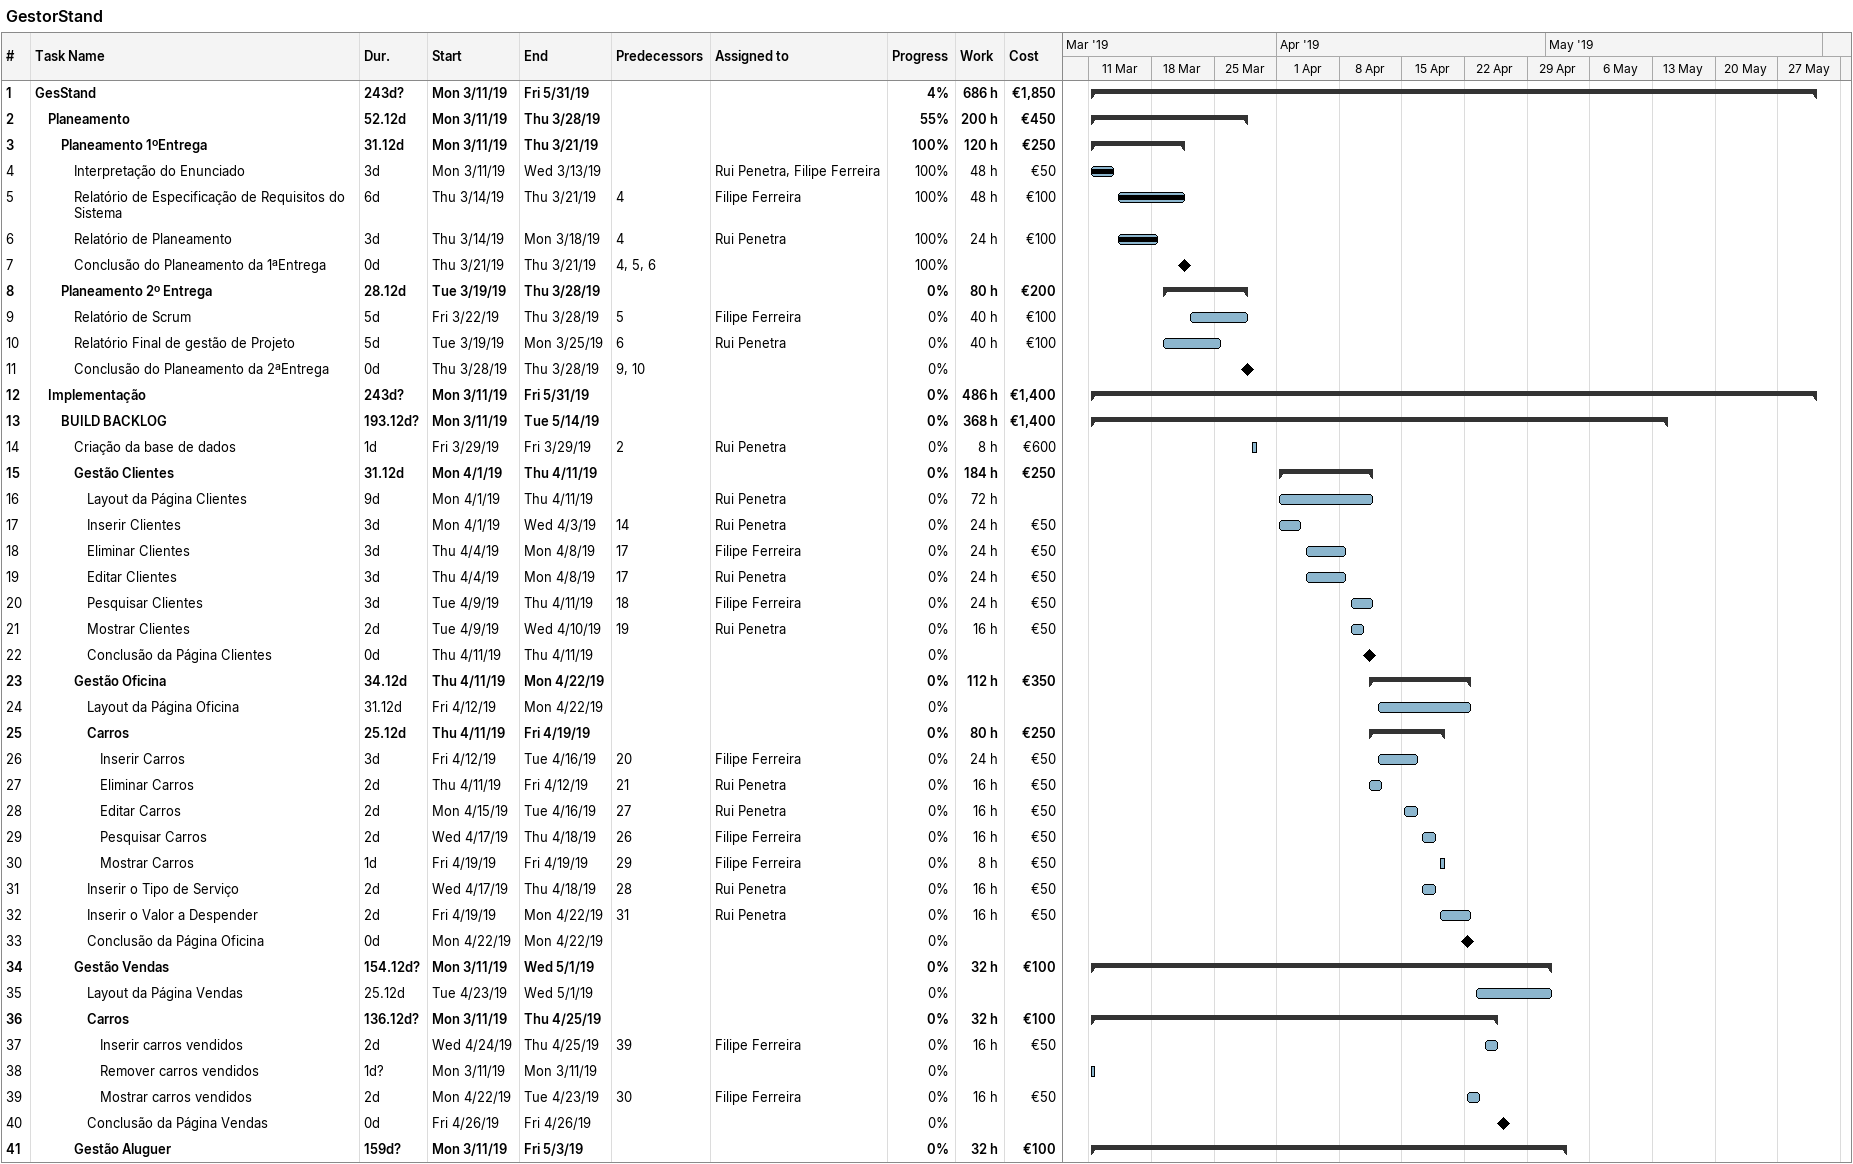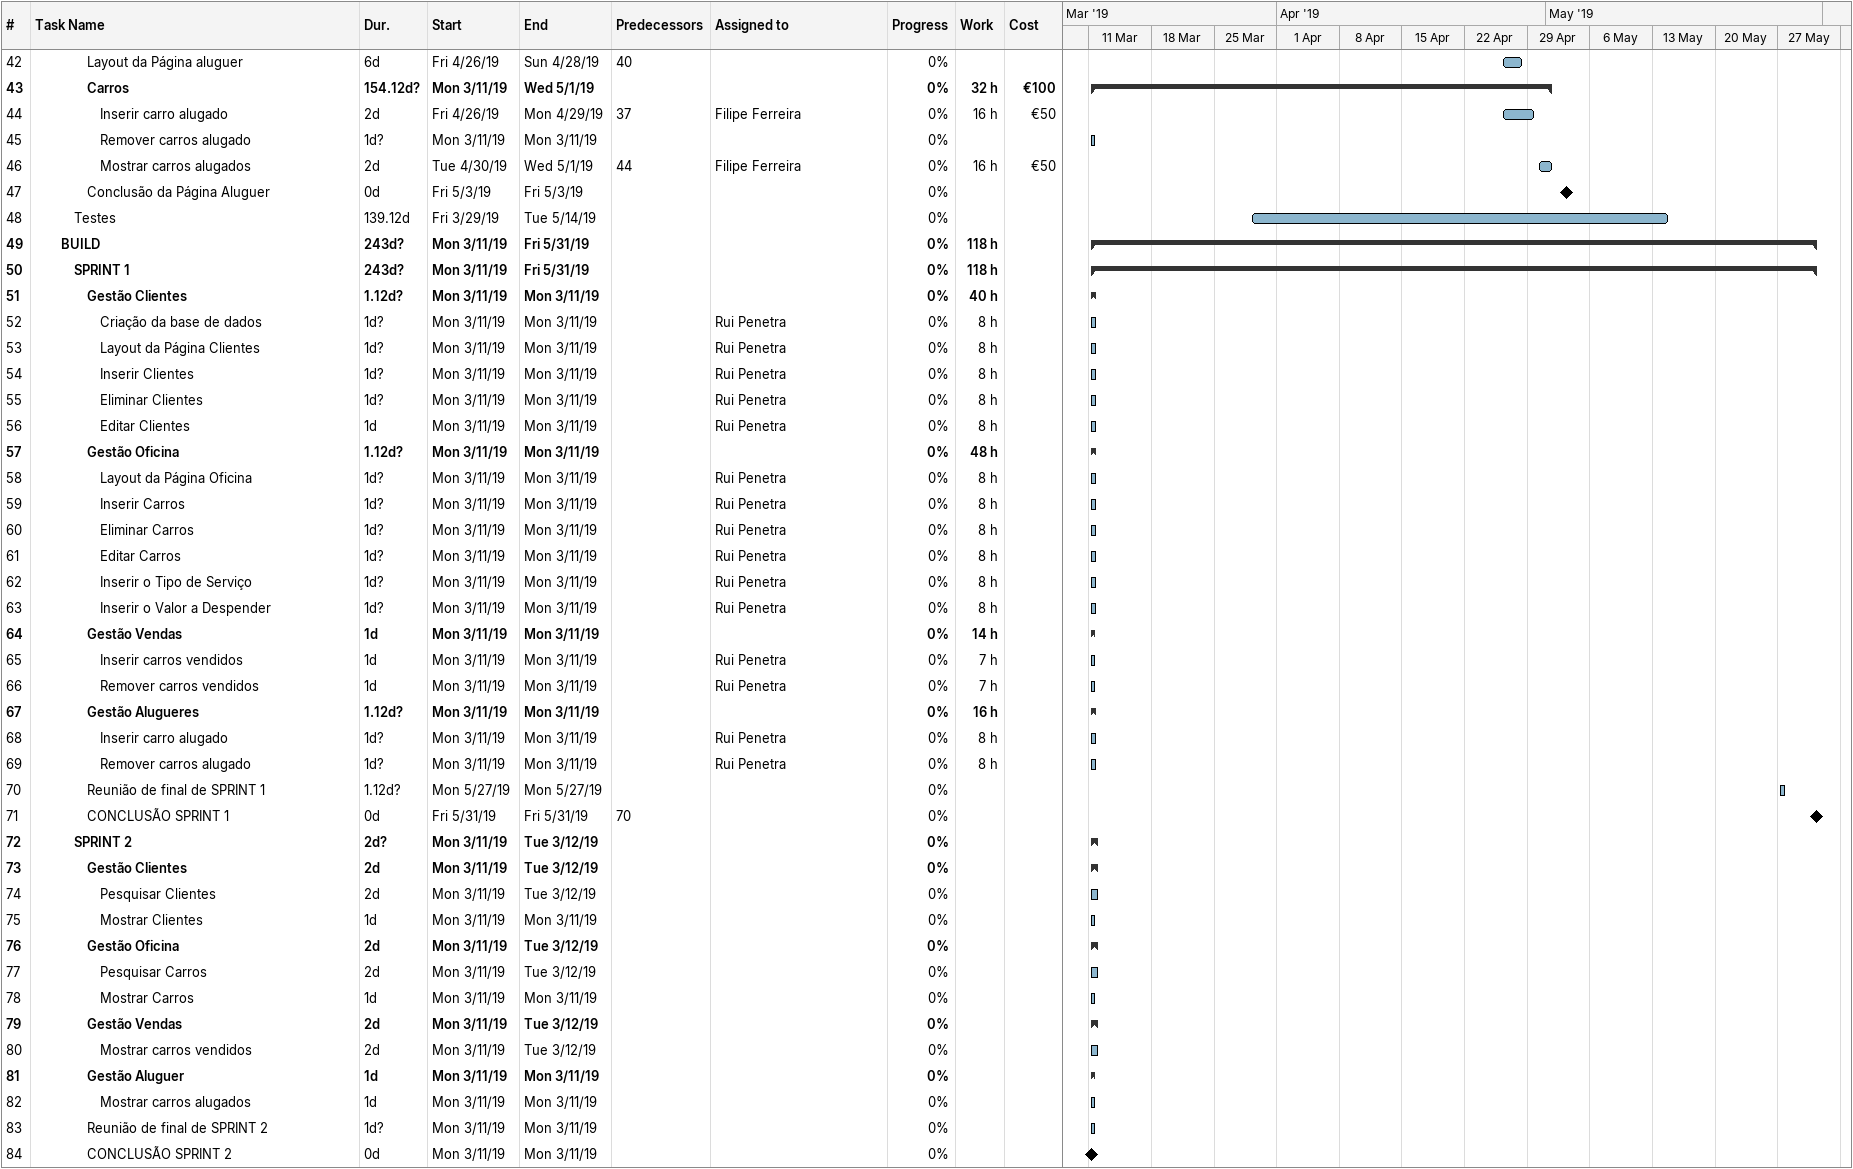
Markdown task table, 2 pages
GestorStand

| ID | Level | Task | Duration | Start | Finish | Predecessors | Resources | % complete | Work (h) | Cost (€) |
|---|---|---|---|---|---|---|---|---|---|---|
| 1 | 1 | **GesStand** | 243d? | 2019-03-11 | 2019-05-31 |  |  | 4 | 686 | 1850 |
| 2 | 2 | **Planeamento** | 52.12d | 2019-03-11 | 2019-03-28 |  |  | 55 | 200 | 450 |
| 3 | 3 | **Planeamento 1ºEntrega** | 31.12d | 2019-03-11 | 2019-03-21 |  |  | 100 | 120 | 250 |
| 4 | 4 | Interpretação do Enunciado | 3d | 2019-03-11 | 2019-03-13 |  | Rui Penetra, Filipe Ferreira | 100 | 48 | 50 |
| 5 | 4 | Relatório de Especificação de Requisitos do Sistema | 6d | 2019-03-14 | 2019-03-21 | 4 | Filipe Ferreira | 100 | 48 | 100 |
| 6 | 4 | Relatório de Planeamento | 3d | 2019-03-14 | 2019-03-18 | 4 | Rui Penetra | 100 | 24 | 100 |
| 7 | 4 | Conclusão do Planeamento da 1ªEntrega | 0d | 2019-03-21 | 2019-03-21 | 4, 5, 6 |  | 100 |  |  |
| 8 | 3 | **Planeamento 2º Entrega** | 28.12d | 2019-03-19 | 2019-03-28 |  |  | 0 | 80 | 200 |
| 9 | 4 | Relatório de Scrum | 5d | 2019-03-22 | 2019-03-28 | 5 | Filipe Ferreira | 0 | 40 | 100 |
| 10 | 4 | Relatório Final de gestão de Projeto | 5d | 2019-03-19 | 2019-03-25 | 6 | Rui Penetra | 0 | 40 | 100 |
| 11 | 4 | Conclusão do Planeamento da 2ªEntrega | 0d | 2019-03-28 | 2019-03-28 | 9, 10 |  | 0 |  |  |
| 12 | 2 | **Implementação** | 243d? | 2019-03-11 | 2019-05-31 |  |  | 0 | 486 | 1400 |
| 13 | 3 | **BUILD BACKLOG** | 193.12d? | 2019-03-11 | 2019-05-14 |  |  | 0 | 368 | 1400 |
| 14 | 4 | Criação da base de dados | 1d | 2019-03-29 | 2019-03-29 | 2 | Rui Penetra | 0 | 8 | 600 |
| 15 | 4 | **Gestão Clientes** | 31.12d | 2019-04-01 | 2019-04-11 |  |  | 0 | 184 | 250 |
| 16 | 5 | Layout da Página Clientes | 9d | 2019-04-01 | 2019-04-11 |  | Rui Penetra | 0 | 72 |  |
| 17 | 5 | Inserir Clientes | 3d | 2019-04-01 | 2019-04-03 | 14 | Rui Penetra | 0 | 24 | 50 |
| 18 | 5 | Eliminar Clientes | 3d | 2019-04-04 | 2019-04-08 | 17 | Filipe Ferreira | 0 | 24 | 50 |
| 19 | 5 | Editar Clientes | 3d | 2019-04-04 | 2019-04-08 | 17 | Rui Penetra | 0 | 24 | 50 |
| 20 | 5 | Pesquisar Clientes | 3d | 2019-04-09 | 2019-04-11 | 18 | Filipe Ferreira | 0 | 24 | 50 |
| 21 | 5 | Mostrar Clientes | 2d | 2019-04-09 | 2019-04-10 | 19 | Rui Penetra | 0 | 16 | 50 |
| 22 | 5 | Conclusão da Página Clientes | 0d | 2019-04-11 | 2019-04-11 |  |  | 0 |  |  |
| 23 | 4 | **Gestão Oficina** | 34.12d | 2019-04-11 | 2019-04-22 |  |  | 0 | 112 | 350 |
| 24 | 5 | Layout da Página Oficina | 31.12d | 2019-04-12 | 2019-04-22 |  |  | 0 |  |  |
| 25 | 5 | **Carros** | 25.12d | 2019-04-11 | 2019-04-19 |  |  | 0 | 80 | 250 |
| 26 | 6 | Inserir Carros | 3d | 2019-04-12 | 2019-04-16 | 20 | Filipe Ferreira | 0 | 24 | 50 |
| 27 | 6 | Eliminar Carros | 2d | 2019-04-11 | 2019-04-12 | 21 | Rui Penetra | 0 | 16 | 50 |
| 28 | 6 | Editar Carros | 2d | 2019-04-15 | 2019-04-16 | 27 | Rui Penetra | 0 | 16 | 50 |
| 29 | 6 | Pesquisar Carros | 2d | 2019-04-17 | 2019-04-18 | 26 | Filipe Ferreira | 0 | 16 | 50 |
| 30 | 6 | Mostrar Carros | 1d | 2019-04-19 | 2019-04-19 | 29 | Filipe Ferreira | 0 | 8 | 50 |
| 31 | 5 | Inserir o Tipo de Serviço | 2d | 2019-04-17 | 2019-04-18 | 28 | Rui Penetra | 0 | 16 | 50 |
| 32 | 5 | Inserir o Valor a Despender | 2d | 2019-04-19 | 2019-04-22 | 31 | Rui Penetra | 0 | 16 | 50 |
| 33 | 5 | Conclusão da Página Oficina | 0d | 2019-04-22 | 2019-04-22 |  |  | 0 |  |  |
| 34 | 4 | **Gestão Vendas** | 154.12d? | 2019-03-11 | 2019-05-01 |  |  | 0 | 32 | 100 |
| 35 | 5 | Layout da Página Vendas | 25.12d | 2019-04-23 | 2019-05-01 |  |  | 0 |  |  |
| 36 | 5 | **Carros** | 136.12d? | 2019-03-11 | 2019-04-25 |  |  | 0 | 32 | 100 |
| 37 | 6 | Inserir carros vendidos | 2d | 2019-04-24 | 2019-04-25 | 39 | Filipe Ferreira | 0 | 16 | 50 |
| 38 | 6 | Remover carros vendidos | 1d? | 2019-03-11 | 2019-03-11 |  |  | 0 |  |  |
| 39 | 6 | Mostrar carros vendidos | 2d | 2019-04-22 | 2019-04-23 | 30 | Filipe Ferreira | 0 | 16 | 50 |
| 40 | 5 | Conclusão da Página Vendas | 0d | 2019-04-26 | 2019-04-26 |  |  | 0 |  |  |
| 41 | 4 | **Gestão Aluguer** | 159d? | 2019-03-11 | 2019-05-03 |  |  | 0 | 32 | 100 |
| 42 | 5 | Layout da Página aluguer | 6d | 2019-04-26 | 2019-04-28 | 40 |  | 0 |  |  |
| 43 | 5 | **Carros** | 154.12d? | 2019-03-11 | 2019-05-01 |  |  | 0 | 32 | 100 |
| 44 | 6 | Inserir carro alugado | 2d | 2019-04-26 | 2019-04-29 | 37 | Filipe Ferreira | 0 | 16 | 50 |
| 45 | 6 | Remover carros alugado | 1d? | 2019-03-11 | 2019-03-11 |  |  | 0 |  |  |
| 46 | 6 | Mostrar carros alugados | 2d | 2019-04-30 | 2019-05-01 | 44 | Filipe Ferreira | 0 | 16 | 50 |
| 47 | 5 | Conclusão da Página Aluguer | 0d | 2019-05-03 | 2019-05-03 |  |  | 0 |  |  |
| 48 | 4 | Testes | 139.12d | 2019-03-29 | 2019-05-14 |  |  | 0 |  |  |
| 49 | 3 | **BUILD** | 243d? | 2019-03-11 | 2019-05-31 |  |  | 0 | 118 |  |
| 50 | 4 | **SPRINT 1** | 243d? | 2019-03-11 | 2019-05-31 |  |  | 0 | 118 |  |
| 51 | 5 | **Gestão Clientes** | 1.12d? | 2019-03-11 | 2019-03-11 |  |  | 0 | 40 |  |
| 52 | 6 | Criação da base de dados | 1d? | 2019-03-11 | 2019-03-11 |  | Rui Penetra | 0 | 8 |  |
| 53 | 6 | Layout da Página Clientes | 1d? | 2019-03-11 | 2019-03-11 |  | Rui Penetra | 0 | 8 |  |
| 54 | 6 | Inserir Clientes | 1d? | 2019-03-11 | 2019-03-11 |  | Rui Penetra | 0 | 8 |  |
| 55 | 6 | Eliminar Clientes | 1d? | 2019-03-11 | 2019-03-11 |  | Rui Penetra | 0 | 8 |  |
| 56 | 6 | Editar Clientes | 1d | 2019-03-11 | 2019-03-11 |  | Rui Penetra | 0 | 8 |  |
| 57 | 5 | **Gestão Oficina** | 1.12d? | 2019-03-11 | 2019-03-11 |  |  | 0 | 48 |  |
| 58 | 6 | Layout da Página Oficina | 1d? | 2019-03-11 | 2019-03-11 |  | Rui Penetra | 0 | 8 |  |
| 59 | 6 | Inserir Carros | 1d? | 2019-03-11 | 2019-03-11 |  | Rui Penetra | 0 | 8 |  |
| 60 | 6 | Eliminar Carros | 1d? | 2019-03-11 | 2019-03-11 |  | Rui Penetra | 0 | 8 |  |
| 61 | 6 | Editar Carros | 1d? | 2019-03-11 | 2019-03-11 |  | Rui Penetra | 0 | 8 |  |
| 62 | 6 | Inserir o Tipo de Serviço | 1d? | 2019-03-11 | 2019-03-11 |  | Rui Penetra | 0 | 8 |  |
| 63 | 6 | Inserir o Valor a Despender | 1d? | 2019-03-11 | 2019-03-11 |  | Rui Penetra | 0 | 8 |  |
| 64 | 5 | **Gestão Vendas** | 1d | 2019-03-11 | 2019-03-11 |  |  | 0 | 14 |  |
| 65 | 6 | Inserir carros vendidos | 1d | 2019-03-11 | 2019-03-11 |  | Rui Penetra | 0 | 7 |  |
| 66 | 6 | Remover carros vendidos | 1d | 2019-03-11 | 2019-03-11 |  | Rui Penetra | 0 | 7 |  |
| 67 | 5 | **Gestão Alugueres** | 1.12d? | 2019-03-11 | 2019-03-11 |  |  | 0 | 16 |  |
| 68 | 6 | Inserir carro alugado | 1d? | 2019-03-11 | 2019-03-11 |  | Rui Penetra | 0 | 8 |  |
| 69 | 6 | Remover carros alugado | 1d? | 2019-03-11 | 2019-03-11 |  | Rui Penetra | 0 | 8 |  |
| 70 | 5 | Reunião de final de SPRINT 1 | 1.12d? | 2019-05-27 | 2019-05-27 |  |  | 0 |  |  |
| 71 | 5 | CONCLUSÃO SPRINT 1 | 0d | 2019-05-31 | 2019-05-31 | 70 |  | 0 |  |  |
| 72 | 4 | **SPRINT 2** | 2d? | 2019-03-11 | 2019-03-12 |  |  | 0 |  |  |
| 73 | 5 | **Gestão Clientes** | 2d | 2019-03-11 | 2019-03-12 |  |  | 0 |  |  |
| 74 | 6 | Pesquisar Clientes | 2d | 2019-03-11 | 2019-03-12 |  |  | 0 |  |  |
| 75 | 6 | Mostrar Clientes | 1d | 2019-03-11 | 2019-03-11 |  |  | 0 |  |  |
| 76 | 5 | **Gestão Oficina** | 2d | 2019-03-11 | 2019-03-12 |  |  | 0 |  |  |
| 77 | 6 | Pesquisar Carros | 2d | 2019-03-11 | 2019-03-12 |  |  | 0 |  |  |
| 78 | 6 | Mostrar Carros | 1d | 2019-03-11 | 2019-03-11 |  |  | 0 |  |  |
| 79 | 5 | **Gestão Vendas** | 2d | 2019-03-11 | 2019-03-12 |  |  | 0 |  |  |
| 80 | 6 | Mostrar carros vendidos | 2d | 2019-03-11 | 2019-03-12 |  |  | 0 |  |  |
| 81 | 5 | **Gestão Aluguer** | 1d | 2019-03-11 | 2019-03-11 |  |  | 0 |  |  |
| 82 | 6 | Mostrar carros alugados | 1d | 2019-03-11 | 2019-03-11 |  |  | 0 |  |  |
| 83 | 5 | Reunião de final de SPRINT 2 | 1d? | 2019-03-11 | 2019-03-11 |  |  | 0 |  |  |
| 84 | 5 | CONCLUSÃO SPRINT 2 | 0d | 2019-03-11 | 2019-03-11 |  |  | 0 |  |  |
